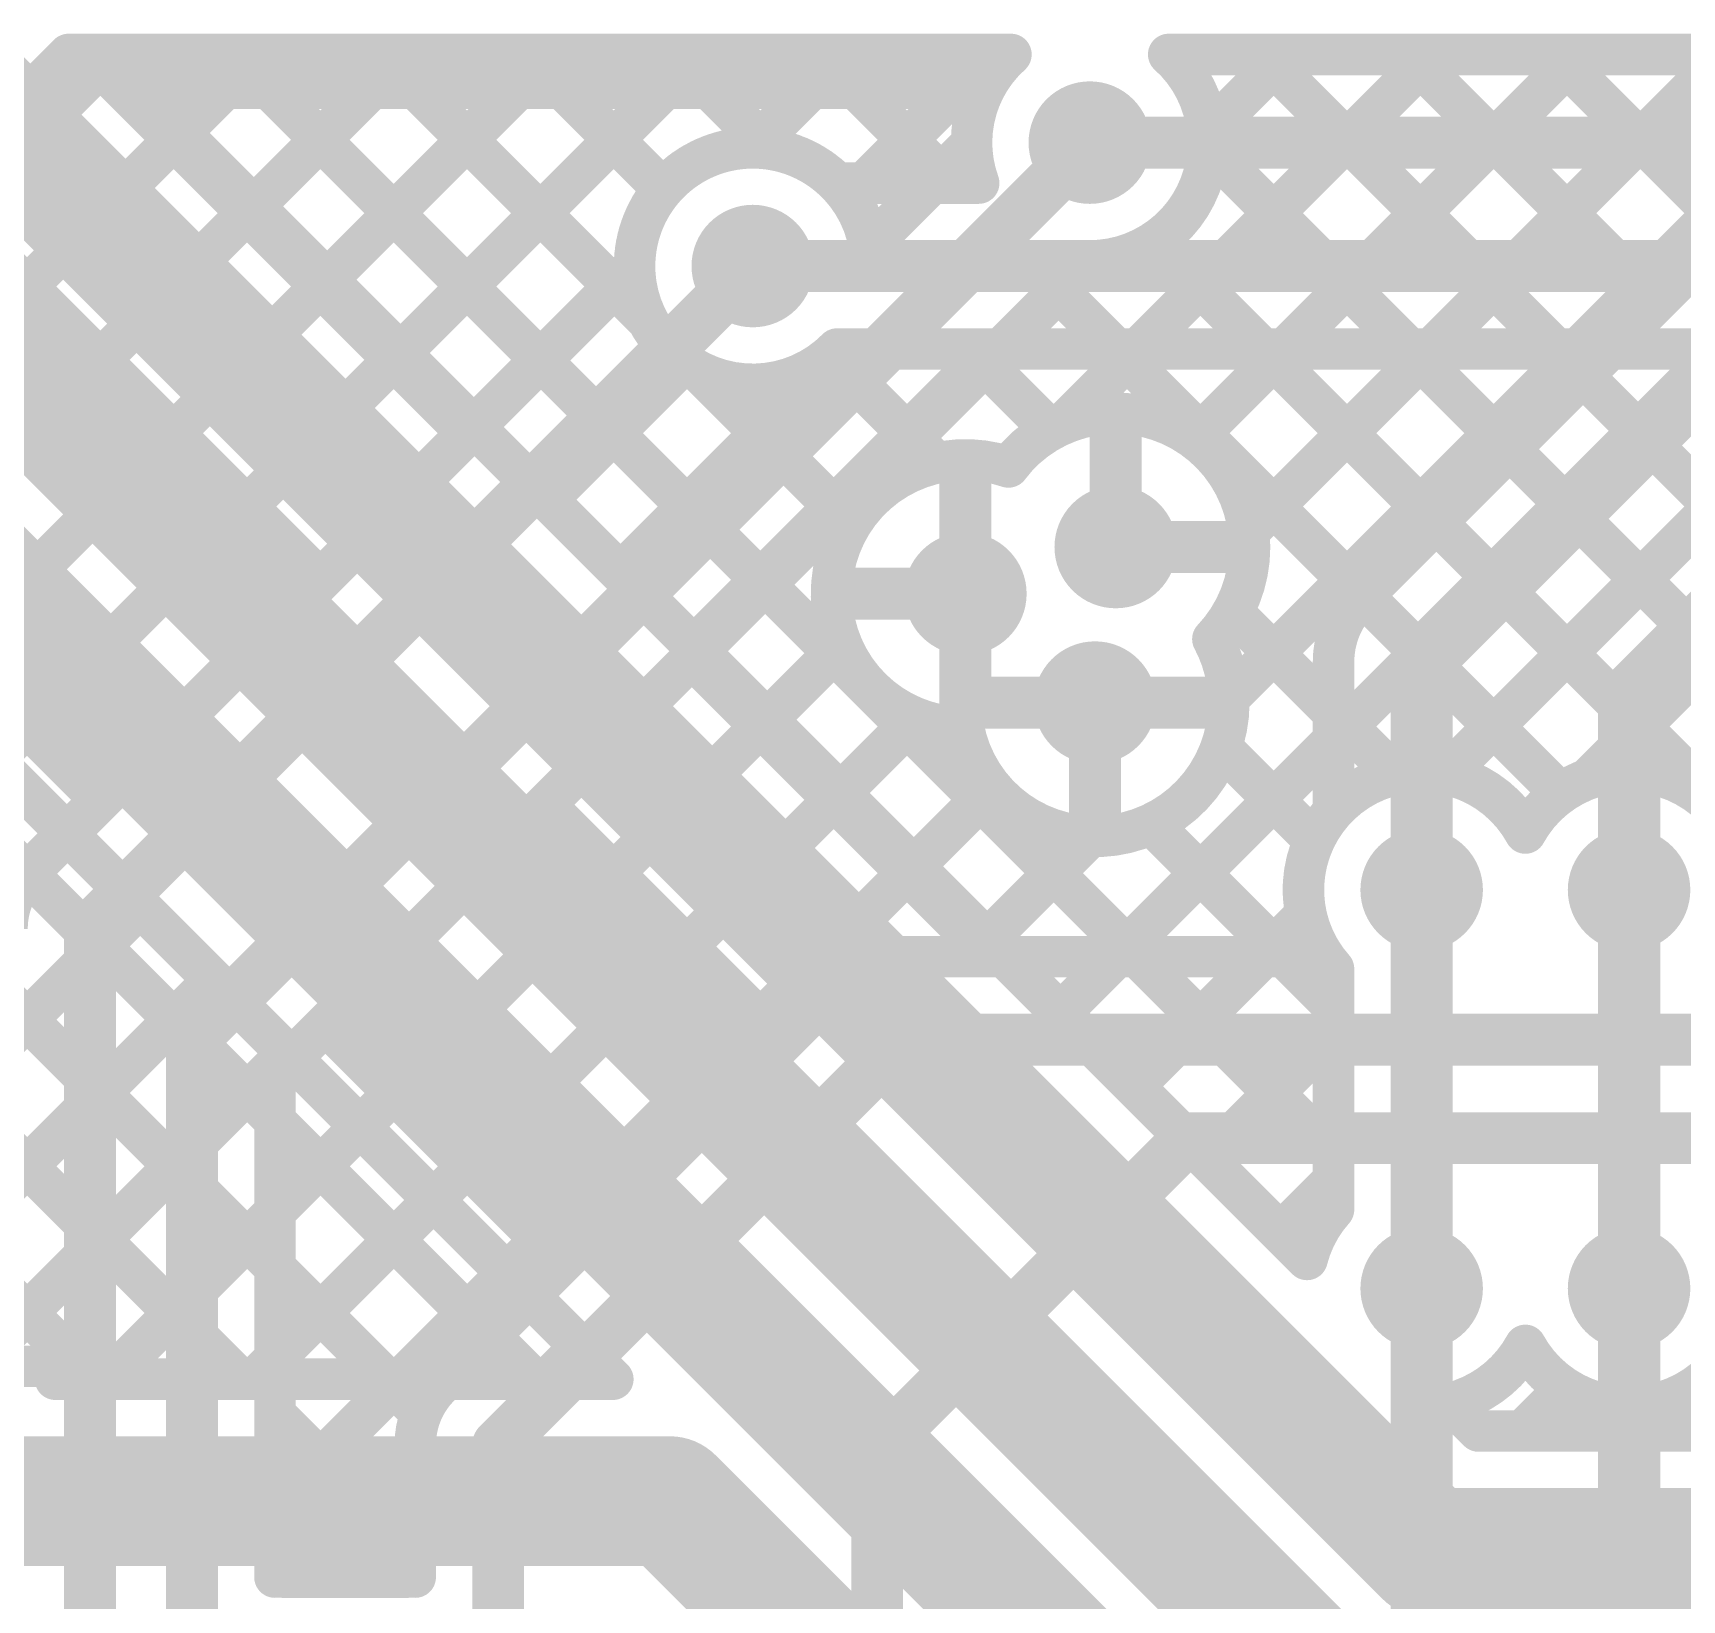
# Model space of a CAD drawing. Header units: millimetres. Extents: x 0.84 to 3.69, y 1.83 to 3.72.
# Drawn here: x 1.9952 to 2.3132, y 3.1549 to 3.4571 of the extents above; entities that cross this region are included whole.
import ezdxf

# ---------------------------------------------------------------- set-up
doc = ezdxf.new("R2010")
doc.units = ezdxf.units.MM
doc.header["$MEASUREMENT"] = 0
for name, color, linetype in [('BottomLayer', 5, 'Continuous'), ('BottomSolder', 6, 'Continuous'), ('MultiLayer', 9, 'Continuous'), ('TopLayer', 1, 'Continuous'), ('TopSolder', 216, 'Continuous'), ('ViaHoleLayer', 16, 'Continuous')]:
    doc.layers.add(name, color=color, linetype=linetype)

msp = doc.modelspace()

# ---------------------------------------------------------------- linework, layer by layer
at = {"layer": 'BottomLayer'}
for points, const_width in [([(1.95825, 3.47), (2.26425, 3.164)], 0.025), ([(1.947, 3.436), (2.439, 2.944)], 0.025), ([(2.01499, 3.4465), (2.17875, 3.4465)], 0.008), ([(2.01499, 3.4465), (2.24089, 3.2206)], 0.008), ([(2.02364, 3.43785), (2.03229, 3.4465)], 0.008), ([(2.03778, 3.42371), (2.06057, 3.4465)], 0.008), ([(2.04065, 3.4465), (2.246, 3.24115)], 0.008), ([(2.05192, 3.40957), (2.08885, 3.4465)], 0.008), ([(2.06606, 3.39542), (2.11714, 3.4465)], 0.008), ([(2.06893, 3.4465), (2.11375, 3.40168)], 0.008), ([(2.09722, 3.4465), (2.11668, 3.42704)], 0.008), ([(2.1255, 3.4465), (2.13723, 3.43477)], 0.008), ([(2.13392, 3.435), (2.14542, 3.4465)], 0.008), ([(2.15379, 3.4465), (2.1721, 3.42819)], 0.008), ([(2.1554, 3.42819), (2.17371, 3.4465)], 0.008), ([(2.199, 3.436), (2.56535, 3.436)], 0.01), ([(2.15026, 3.42819), (2.17757, 3.42819)], 0.008), ([(2.08021, 3.38128), (2.11119, 3.41227)], 0.008), ([(2.134, 3.41219), (2.56481, 3.41219)], 0.01), ([(1.93575, 3.402), (2.439, 2.89875)], 0.025), ([(2.10849, 3.353), (2.15168, 3.39619)], 0.008), ([(2.12263, 3.33886), (2.17997, 3.39619)], 0.008), ([(2.15026, 3.39619), (2.4605, 3.39619)], 0.008), ([(2.17581, 3.39619), (2.19145, 3.38055)], 0.008), ([(2.19334, 3.26815), (2.32139, 3.39619)], 0.008), ([(2.19375, 3.38169), (2.20825, 3.39619)], 0.008), ([(2.2041, 3.39619), (2.28981, 3.31048)], 0.008), ([(2.2192, 3.37886), (2.23653, 3.39619)], 0.008), ([(2.2258, 3.32888), (2.2931, 3.39619)], 0.008), ([(2.22964, 3.36101), (2.26482, 3.39619)], 0.008), ([(2.23238, 3.39619), (2.44117, 3.1874)], 0.008), ([(2.26067, 3.39619), (2.70772, 2.94914)], 0.008), ([(2.26768, 3.3142), (2.34967, 3.39619)], 0.008), ([(2.28895, 3.39619), (2.3745, 3.31064)], 0.008), ([(2.295, 3.31323), (2.37796, 3.39619)], 0.008), ([(2.295, 3.31323), (2.37796, 3.39619)], 0.008), ([(2.09435, 3.36714), (2.1208, 3.39359)], 0.008), ([(2.14885, 3.39487), (2.1695, 3.37422)], 0.008), ([(2.12349, 3.39194), (2.15298, 3.36246)], 0.008), ([(2.204, 3.358), (2.204, 3.37981)], 0.01), ([(1.91066, 3.3785), (2.09166, 3.1975)], 0.008), ([(1.92601, 3.3785), (2.10701, 3.1975)], 0.008), ([(2.175, 3.349), (2.175, 3.37081)], 0.01), ([(2.204, 3.358), (2.22581, 3.358)], 0.01), ([(2.15319, 3.349), (2.175, 3.349)], 0.01), ([(2.175, 3.32719), (2.175, 3.349)], 0.01), ([(2.22655, 3.34545), (2.2579, 3.3141)], 0.008), ([(2.13677, 3.32471), (2.15116, 3.3391)], 0.008), ([(2.17819, 3.328), (2.2, 3.328)], 0.01), ([(2.2, 3.328), (2.22181, 3.328)], 0.01), ([(2.2, 3.30619), (2.2, 3.328)], 0.01), ([(2.15092, 3.31057), (2.16539, 3.32504)], 0.008), ([(2.22433, 3.31939), (2.24229, 3.30143)], 0.008), ([(2.16506, 3.29643), (2.18014, 3.31151)], 0.008), ([(1.9522, 3.30868), (2.06338, 3.1975)], 0.008), ([(2.21085, 3.30458), (2.246, 3.26943)], 0.008), ([(1.92994, 3.23102), (2.00172, 3.30279)], 0.008), ([(2.1792, 3.28229), (2.19912, 3.3022)], 0.008), ([(2.263, 3.215), (2.263, 3.29187)], 0.012), ([(2.303, 3.215), (2.303, 3.29187)], 0.012), ([(1.94278, 3.21557), (2.01586, 3.28865)], 0.008), ([(2.20749, 3.254), (2.24067, 3.28719)], 0.008), ([(2.31069, 3.1875), (2.41069, 3.2875)], 0.008), ([(1.94979, 3.2828), (2.03509, 3.1975)], 0.008), ([(2.246, 3.23021), (2.246, 3.27666)], 0.008), ([(1.95549, 3.2), (2.03, 3.27451)], 0.008), ([(1.9371, 3.2672), (2.00681, 3.1975)], 0.008), ([(2.22163, 3.23986), (2.246, 3.26423)], 0.008), ([(2.22163, 3.23986), (2.246, 3.26423)], 0.008), ([(1.98378, 3.2), (2.04414, 3.26037)], 0.008), ([(2.00956, 3.1975), (2.05829, 3.24623)], 0.008), ([(2.23577, 3.22572), (2.246, 3.23595)], 0.008), ([(2.03784, 3.1975), (2.07243, 3.23208)], 0.008), ([(2.06613, 3.1975), (2.08657, 3.21794)], 0.008), ([(2.09441, 3.1975), (2.10071, 3.2038)], 0.008), ([(1.9495, 3.2), (1.9995, 3.2)], 0.008), ([(1.9995, 3.1975), (2.10701, 3.1975)], 0.008), ([(2.2824, 3.1875), (2.2907, 3.19579)], 0.008), ([(2.2686, 3.19289), (2.27399, 3.1875)], 0.008), ([(2.29229, 3.19486), (2.29965, 3.1875)], 0.008), ([(2.27399, 3.1875), (2.439, 3.1875)], 0.008), ([(1.971, 3.174), (2.118, 3.174)], 0.025), ([(2.118, 3.174), (2.191, 3.101)], 0.025), ([(2.26425, 3.164), (2.439, 3.164)], 0.025)]:
    msp.add_lwpolyline(points, dxfattribs=dict(at, const_width=const_width))
for points, const_width in [([(2.01299, 3.4465, 1), (2.01699, 3.4465, 1)], 0.004), ([(2.01299, 3.4465, 1), (2.01699, 3.4465, 1)], 0.004), ([(2.03029, 3.4465, 1), (2.03429, 3.4465, 1)], 0.004), ([(2.03865, 3.4465, 1), (2.04265, 3.4465, 1)], 0.004), ([(2.05857, 3.4465, 1), (2.06257, 3.4465, 1)], 0.004), ([(2.06693, 3.4465, 1), (2.07093, 3.4465, 1)], 0.004), ([(2.08685, 3.4465, 1), (2.09085, 3.4465, 1)], 0.004), ([(2.09522, 3.4465, 1), (2.09922, 3.4465, 1)], 0.004), ([(2.11514, 3.4465, 1), (2.11914, 3.4465, 1)], 0.004), ([(2.1235, 3.4465, 1), (2.1275, 3.4465, 1)], 0.004), ([(2.14342, 3.4465, 1), (2.14742, 3.4465, 1)], 0.004), ([(2.15179, 3.4465, 1), (2.15579, 3.4465, 1)], 0.004), ([(2.17171, 3.4465, 1), (2.17571, 3.4465, 1)], 0.004), ([(2.17675, 3.4465, 1), (2.18075, 3.4465, 1)], 0.004), ([(2.17675, 3.4465, 1), (2.18075, 3.4465, 1)], 0.004), ([(2.19309, 3.436, 1), (2.20491, 3.436, 1)], 0.01181), ([(2.02164, 3.43785, 1), (2.02564, 3.43785, 1)], 0.004), ([(2.13192, 3.435, 1), (2.13592, 3.435, 1)], 0.004), ([(2.13523, 3.43477, 1), (2.13923, 3.43477, 1)], 0.004), ([(2.1965, 3.436, 1), (2.2015, 3.436, 1)], 0.005), ([(2.14826, 3.42819, 1), (2.15226, 3.42819, 1)], 0.004), ([(2.14826, 3.42819, 1), (2.15226, 3.42819, 1)], 0.004), ([(2.1534, 3.42819, 1), (2.1574, 3.42819, 1)], 0.004), ([(2.1701, 3.42819, 1), (2.1741, 3.42819, 1)], 0.004), ([(2.17557, 3.42819, 1), (2.17957, 3.42819, 1)], 0.004), ([(2.17557, 3.42819, 1), (2.17957, 3.42819, 1)], 0.004), ([(2.11468, 3.42704, 1), (2.11868, 3.42704, 1)], 0.004), ([(2.03578, 3.42371, 1), (2.03978, 3.42371, 1)], 0.004), ([(2.12809, 3.41219, 1), (2.13991, 3.41219, 1)], 0.01181), ([(2.10919, 3.41227, 1), (2.11319, 3.41227, 1)], 0.004), ([(2.1315, 3.41219, 1), (2.1365, 3.41219, 1)], 0.005), ([(2.04992, 3.40957, 1), (2.05392, 3.40957, 1)], 0.004), ([(2.11176, 3.40168, 1), (2.11576, 3.40168, 1)], 0.004), ([(2.14826, 3.39619, 1), (2.15226, 3.39619, 1)], 0.004), ([(2.14826, 3.39619, 1), (2.15226, 3.39619, 1)], 0.004), ([(2.14968, 3.39619, 1), (2.15368, 3.39619, 1)], 0.004), ([(2.17381, 3.39619, 1), (2.17781, 3.39619, 1)], 0.004), ([(2.17797, 3.39619, 1), (2.18197, 3.39619, 1)], 0.004), ([(2.2021, 3.39619, 1), (2.2061, 3.39619, 1)], 0.004), ([(2.20625, 3.39619, 1), (2.21025, 3.39619, 1)], 0.004), ([(2.23038, 3.39619, 1), (2.23438, 3.39619, 1)], 0.004), ([(2.23453, 3.39619, 1), (2.23853, 3.39619, 1)], 0.004), ([(2.25867, 3.39619, 1), (2.26267, 3.39619, 1)], 0.004), ([(2.26282, 3.39619, 1), (2.26682, 3.39619, 1)], 0.004), ([(2.28695, 3.39619, 1), (2.29095, 3.39619, 1)], 0.004), ([(2.2911, 3.39619, 1), (2.2951, 3.39619, 1)], 0.004), ([(2.06406, 3.39542, 1), (2.06806, 3.39542, 1)], 0.004), ([(2.1188, 3.39359, 1), (2.1228, 3.39359, 1)], 0.004), ([(2.14685, 3.39487, 1), (2.15085, 3.39487, 1)], 0.004), ([(2.12149, 3.39194, 1), (2.12549, 3.39194, 1)], 0.004), ([(2.07821, 3.38128, 1), (2.08221, 3.38128, 1)], 0.004), ([(2.18945, 3.38055, 1), (2.19345, 3.38055, 1)], 0.004), ([(2.19175, 3.38169, 1), (2.19575, 3.38169, 1)], 0.004), ([(2.2015, 3.37981, 1), (2.2065, 3.37981, 1)], 0.005), ([(2.2172, 3.37886, 1), (2.2212, 3.37886, 1)], 0.004), ([(2.1675, 3.37422, 1), (2.1715, 3.37422, 1)], 0.004), ([(2.1725, 3.37081, 1), (2.1775, 3.37081, 1)], 0.005), ([(2.18131, 3.37344, 1), (2.18531, 3.37344, 1)], 0.004), ([(2.18131, 3.37344, 1), (2.18531, 3.37344, 1)], 0.004), ([(2.09235, 3.36714, 1), (2.09635, 3.36714, 1)], 0.004), ([(2.19809, 3.358, 1), (2.20991, 3.358, 1)], 0.01181), ([(2.15098, 3.36246, 1), (2.15498, 3.36246, 1)], 0.004), ([(2.22764, 3.36101, 1), (2.23164, 3.36101, 1)], 0.004), ([(2.2015, 3.358, 1), (2.2065, 3.358, 1)], 0.005), ([(2.2015, 3.358, 1), (2.2065, 3.358, 1)], 0.005), ([(2.22331, 3.358, 1), (2.22831, 3.358, 1)], 0.005), ([(2.22781, 3.358, 1), (2.23181, 3.358, 1)], 0.004), ([(2.22781, 3.358, 1), (2.23181, 3.358, 1)], 0.004), ([(2.16909, 3.349, 1), (2.18091, 3.349, 1)], 0.01181), ([(2.10649, 3.353, 1), (2.11049, 3.353, 1)], 0.004), ([(2.15069, 3.349, 1), (2.15569, 3.349, 1)], 0.005), ([(2.1725, 3.349, 1), (2.1775, 3.349, 1)], 0.005), ([(2.1725, 3.349, 1), (2.1775, 3.349, 1)], 0.005), ([(2.1725, 3.349, 1), (2.1775, 3.349, 1)], 0.005), ([(2.22455, 3.34545, 1), (2.22855, 3.34545, 1)], 0.004), ([(2.12063, 3.33886, 1), (2.12463, 3.33886, 1)], 0.004), ([(2.14916, 3.3391, 1), (2.15316, 3.3391, 1)], 0.004), ([(2.22073, 3.34024, 1), (2.22473, 3.34024, 1)], 0.004), ([(2.22073, 3.34024, 1), (2.22473, 3.34024, 1)], 0.004), ([(2.19409, 3.328, 1), (2.20591, 3.328, 1)], 0.01181), ([(2.1725, 3.32719, 1), (2.1775, 3.32719, 1)], 0.005), ([(2.17569, 3.328, 1), (2.18069, 3.328, 1)], 0.005), ([(2.1975, 3.328, 1), (2.2025, 3.328, 1)], 0.005), ([(2.1975, 3.328, 1), (2.2025, 3.328, 1)], 0.005), ([(2.1975, 3.328, 1), (2.2025, 3.328, 1)], 0.005), ([(2.21931, 3.328, 1), (2.22431, 3.328, 1)], 0.005), ([(2.2238, 3.32888, 1), (2.2278, 3.32888, 1)], 0.004), ([(2.22381, 3.328, 1), (2.22781, 3.328, 1)], 0.004), ([(2.22381, 3.328, 1), (2.22781, 3.328, 1)], 0.004), ([(2.13477, 3.32471, 1), (2.13877, 3.32471, 1)], 0.004), ([(2.16339, 3.32504, 1), (2.16739, 3.32504, 1)], 0.004), ([(2.17264, 3.32319, 1), (2.17664, 3.32319, 1)], 0.004), ([(2.17264, 3.32319, 1), (2.17664, 3.32319, 1)], 0.004), ([(2.22233, 3.31939, 1), (2.22633, 3.31939, 1)], 0.004), ([(2.2559, 3.3141, 1), (2.2599, 3.3141, 1)], 0.004), ([(2.26568, 3.3142, 1), (2.26968, 3.3142, 1)], 0.004), ([(2.293, 3.31323, 1), (2.297, 3.31323, 1)], 0.004), ([(2.293, 3.31323, 1), (2.297, 3.31323, 1)], 0.004), ([(2.14892, 3.31057, 1), (2.15292, 3.31057, 1)], 0.004), ([(2.17814, 3.31151, 1), (2.18214, 3.31151, 1)], 0.004), ([(2.28781, 3.31048, 1), (2.29181, 3.31048, 1)], 0.004), ([(2.1975, 3.30619, 1), (2.2025, 3.30619, 1)], 0.005), ([(2.20885, 3.30458, 1), (2.21285, 3.30458, 1)], 0.004), ([(1.99972, 3.30279, 1), (2.00372, 3.30279, 1)], 0.004), ([(2.19712, 3.3022, 1), (2.20112, 3.3022, 1)], 0.004), ([(2.24029, 3.30143, 1), (2.24429, 3.30143, 1)], 0.004), ([(2.281, 3.30284, 1), (2.285, 3.30284, 1)], 0.004), ([(2.281, 3.30284, 1), (2.285, 3.30284, 1)], 0.004), ([(2.25709, 3.29187, 1), (2.26891, 3.29187, 1)], 0.01181), ([(2.29709, 3.29187, 1), (2.30891, 3.29187, 1)], 0.01181), ([(2.16306, 3.29643, 1), (2.16706, 3.29643, 1)], 0.004), ([(2.26, 3.29187, 1), (2.266, 3.29187, 1)], 0.006), ([(2.3, 3.29187, 1), (2.306, 3.29187, 1)], 0.006), ([(2.01386, 3.28865, 1), (2.01786, 3.28865, 1)], 0.004), ([(2.23867, 3.28719, 1), (2.24267, 3.28719, 1)], 0.004), ([(2.1772, 3.28229, 1), (2.1812, 3.28229, 1)], 0.004), ([(2.244, 3.27666, 1), (2.248, 3.27666, 1)], 0.004), ([(2.244, 3.27666, 1), (2.248, 3.27666, 1)], 0.004), ([(2.028, 3.27451, 1), (2.032, 3.27451, 1)], 0.004), ([(2.244, 3.26943, 1), (2.248, 3.26943, 1)], 0.004), ([(2.19134, 3.26815, 1), (2.19534, 3.26815, 1)], 0.004), ([(2.244, 3.26423, 1), (2.248, 3.26423, 1)], 0.004), ([(2.244, 3.26423, 1), (2.248, 3.26423, 1)], 0.004), ([(2.04214, 3.26037, 1), (2.04614, 3.26037, 1)], 0.004), ([(2.20549, 3.254, 1), (2.20949, 3.254, 1)], 0.004), ([(2.05629, 3.24623, 1), (2.06029, 3.24623, 1)], 0.004), ([(2.244, 3.24115, 1), (2.248, 3.24115, 1)], 0.004), ([(2.21963, 3.23986, 1), (2.22363, 3.23986, 1)], 0.004), ([(2.21963, 3.23986, 1), (2.22363, 3.23986, 1)], 0.004), ([(2.244, 3.23595, 1), (2.248, 3.23595, 1)], 0.004), ([(2.07043, 3.23208, 1), (2.07443, 3.23208, 1)], 0.004), ([(2.244, 3.23021, 1), (2.248, 3.23021, 1)], 0.004), ([(2.244, 3.23021, 1), (2.248, 3.23021, 1)], 0.004), ([(2.23377, 3.22572, 1), (2.23777, 3.22572, 1)], 0.004), ([(2.25709, 3.215, 1), (2.26891, 3.215, 1)], 0.01181), ([(2.29709, 3.215, 1), (2.30891, 3.215, 1)], 0.01181), ([(2.08457, 3.21794, 1), (2.08857, 3.21794, 1)], 0.004), ([(2.23889, 3.2206, 1), (2.24289, 3.2206, 1)], 0.004), ([(2.23889, 3.2206, 1), (2.24289, 3.2206, 1)], 0.004), ([(2.26, 3.215, 1), (2.266, 3.215, 1)], 0.006), ([(2.3, 3.215, 1), (2.306, 3.215, 1)], 0.006), ([(2.09871, 3.2038, 1), (2.10271, 3.2038, 1)], 0.004), ([(2.281, 3.20403, 1), (2.285, 3.20403, 1)], 0.004), ([(2.281, 3.20403, 1), (2.285, 3.20403, 1)], 0.004), ([(1.9975, 3.2, 1), (2.0015, 3.2, 1)], 0.004), ([(1.9975, 3.1975, 1), (2.0015, 3.1975, 1)], 0.004), ([(2.00481, 3.1975, 1), (2.00881, 3.1975, 1)], 0.004), ([(2.00756, 3.1975, 1), (2.01156, 3.1975, 1)], 0.004), ([(2.03309, 3.1975, 1), (2.03709, 3.1975, 1)], 0.004), ([(2.03584, 3.1975, 1), (2.03984, 3.1975, 1)], 0.004), ([(2.06138, 3.1975, 1), (2.06538, 3.1975, 1)], 0.004), ([(2.06413, 3.1975, 1), (2.06813, 3.1975, 1)], 0.004), ([(2.08966, 3.1975, 1), (2.09366, 3.1975, 1)], 0.004), ([(2.09241, 3.1975, 1), (2.09641, 3.1975, 1)], 0.004), ([(2.10501, 3.1975, 1), (2.10901, 3.1975, 1)], 0.004), ([(2.10501, 3.1975, 1), (2.10901, 3.1975, 1)], 0.004), ([(2.2887, 3.19579, 1), (2.2927, 3.19579, 1)], 0.004), ([(2.2666, 3.19289, 1), (2.2706, 3.19289, 1)], 0.004), ([(2.2666, 3.19289, 1), (2.2706, 3.19289, 1)], 0.004), ([(2.29029, 3.19486, 1), (2.29429, 3.19486, 1)], 0.004), ([(2.27199, 3.1875, 1), (2.27599, 3.1875, 1)], 0.004), ([(2.27199, 3.1875, 1), (2.27599, 3.1875, 1)], 0.004), ([(2.2804, 3.1875, 1), (2.2844, 3.1875, 1)], 0.004), ([(2.29765, 3.1875, 1), (2.30165, 3.1875, 1)], 0.004), ([(2.30869, 3.1875, 1), (2.31269, 3.1875, 1)], 0.004), ([(2.11175, 3.174, 1), (2.12425, 3.174, 1)], 0.0125), ([(2.11175, 3.174, 1), (2.12425, 3.174, 1)], 0.0125), ([(2.258, 3.164, 1), (2.2705, 3.164, 1)], 0.0125), ([(2.258, 3.164, 1), (2.2705, 3.164, 1)], 0.0125)]:
    msp.add_lwpolyline(points, format="xyb", close=True, dxfattribs=dict(at, const_width=const_width))
at = {"layer": 'BottomLayer', "const_width": 0.008}
for points in [[(2.17757, 3.42819, -0.209964), (2.17875, 3.4465)], [(2.15026, 3.39619, -2.441849), (2.15026, 3.42819)], [(2.18331, 3.37344, -0.721696), (2.22981, 3.358)], [(2.17464, 3.32319, -1.170757), (2.18331, 3.37344)], [(2.22981, 3.358, -0.192066), (2.22273, 3.34024)], [(2.22273, 3.34024, -0.124111), (2.22581, 3.328)], [(2.22581, 3.328, -0.910434), (2.17464, 3.32319)], [(2.246, 3.27666, -1.121136), (2.283, 3.30284)], [(2.283, 3.30284, -0.776065), (2.32581, 3.29187)], [(2.24089, 3.2206, -0.121032), (2.246, 3.23021)], [(2.32581, 3.215, -0.776065), (2.283, 3.20403)], [(2.283, 3.20403, -0.208184), (2.2686, 3.19289)]]:
    msp.add_lwpolyline(points, format="xyb", dxfattribs=at)
at = {"layer": 'BottomSolder', "const_width": 0.00991}
for points in [[(2.19405, 3.436, 1), (2.20395, 3.436, 1)], [(2.12905, 3.41219, 1), (2.13895, 3.41219, 1)], [(2.19905, 3.358, 1), (2.20895, 3.358, 1)], [(2.17005, 3.349, 1), (2.17995, 3.349, 1)], [(2.19505, 3.328, 1), (2.20495, 3.328, 1)], [(2.25805, 3.29187, 1), (2.26795, 3.29187, 1)], [(2.29805, 3.29187, 1), (2.30795, 3.29187, 1)], [(2.25805, 3.215, 1), (2.26795, 3.215, 1)], [(2.29805, 3.215, 1), (2.30795, 3.215, 1)]]:
    msp.add_lwpolyline(points, format="xyb", close=True, dxfattribs=at)
at = {"layer": 'MultiLayer', "const_width": 0.01181}
for points in [[(2.19309, 3.436, 1), (2.20491, 3.436, 1)], [(2.12809, 3.41219, 1), (2.13991, 3.41219, 1)], [(2.19809, 3.358, 1), (2.20991, 3.358, 1)], [(2.16909, 3.349, 1), (2.18091, 3.349, 1)], [(2.19409, 3.328, 1), (2.20591, 3.328, 1)], [(2.25709, 3.29187, 1), (2.26891, 3.29187, 1)], [(2.29709, 3.29187, 1), (2.30891, 3.29187, 1)], [(2.25709, 3.215, 1), (2.26891, 3.215, 1)], [(2.29709, 3.215, 1), (2.30891, 3.215, 1)]]:
    msp.add_lwpolyline(points, format="xyb", close=True, dxfattribs=at)
at = {"layer": 'TopLayer'}
for points, const_width in [([(1.817, 3.26796), (2.00204, 3.453)], 0.008), ([(1.89347, 3.33597), (2.0105, 3.453)], 0.008), ([(1.93148, 3.34569), (2.03879, 3.453)], 0.008), ([(1.94677, 3.27613), (2.12364, 3.453)], 0.008), ([(1.94961, 3.33554), (2.06707, 3.453)], 0.008), ([(1.95309, 3.31074), (2.09535, 3.453)], 0.008), ([(2.00204, 3.453), (2.18379, 3.453)], 0.008), ([(2.00586, 3.453), (2.07902, 3.37984)], 0.008), ([(2.03415, 3.453), (2.09317, 3.39398)], 0.008), ([(2.06243, 3.453), (2.10731, 3.40812)], 0.008), ([(2.09072, 3.453), (2.11668, 3.42704)], 0.008), ([(2.119, 3.453), (2.13723, 3.43477)], 0.008), ([(2.13392, 3.435), (2.15192, 3.453)], 0.008), ([(2.14729, 3.453), (2.17033, 3.42996)], 0.008), ([(2.1526, 3.42539), (2.18021, 3.453)], 0.008), ([(2.17557, 3.453), (2.17998, 3.44859)], 0.008), ([(2.19375, 3.38169), (2.26506, 3.453)], 0.008), ([(2.21421, 3.453), (2.4687, 3.453)], 0.008), ([(2.2192, 3.37886), (2.29334, 3.453)], 0.008), ([(2.22173, 3.43795), (2.23678, 3.453)], 0.008), ([(2.2258, 3.32888), (2.34991, 3.453)], 0.008), ([(2.22964, 3.36101), (2.32163, 3.453)], 0.008), ([(2.23214, 3.453), (2.29411, 3.39103)], 0.008), ([(2.26042, 3.453), (2.30826, 3.40517)], 0.008), ([(2.28871, 3.453), (2.3224, 3.41931)], 0.008), ([(2.31699, 3.453), (2.33654, 3.43345)], 0.008), ([(1.98981, 3.44077), (2.06488, 3.3657)], 0.008), ([(2.02584, 3.26284), (2.199, 3.436)], 0.01), ([(2.15647, 3.4161), (2.17619, 3.43582)], 0.008), ([(2.22179, 3.43506), (2.27997, 3.37688)], 0.008), ([(2.251, 3.34791), (2.33809, 3.435)], 0.008), ([(1.97567, 3.42663), (2.05074, 3.35156)], 0.008), ([(2.263, 3.33587), (2.35013, 3.423)], 0.012), ([(2.21159, 3.41698), (2.26583, 3.36274)], 0.008), ([(1.92846, 3.22953), (2.11119, 3.41227)], 0.008), ([(1.96153, 3.41249), (2.0366, 3.33741)], 0.008), ([(1.99486, 3.29567), (2.11119, 3.41201)], 0.008), ([(2.00616, 3.28435), (2.134, 3.41219)], 0.01), ([(2.04184, 3.25622), (2.19882, 3.41319)], 0.008), ([(2.19296, 3.40733), (2.25169, 3.3486)], 0.008), ([(2.303, 3.329), (2.378, 3.404)], 0.012), ([(1.94739, 3.39834), (2.02246, 3.32327)], 0.008), ([(2.17881, 3.39319), (2.19145, 3.38055)], 0.008), ([(1.93324, 3.3842), (2.00831, 3.30913)], 0.008), ([(2.204, 3.358), (2.204, 3.37981)], 0.01), ([(2.16467, 3.37905), (2.1695, 3.37422)], 0.008), ([(2.175, 3.349), (2.175, 3.37081)], 0.01), ([(1.9191, 3.37006), (1.99419, 3.29497)], 0.008), ([(2.15053, 3.3649), (2.15298, 3.36246)], 0.008), ([(2.204, 3.358), (2.22581, 3.358)], 0.01), ([(2.13639, 3.35076), (2.20815, 3.279)], 0.008), ([(2.15319, 3.349), (2.175, 3.349)], 0.01), ([(2.175, 3.32719), (2.175, 3.349)], 0.01), ([(2.22655, 3.34545), (2.246, 3.326)], 0.008), ([(2.04184, 3.22978), (2.15116, 3.3391)], 0.008), ([(2.12225, 3.33662), (2.17986, 3.279)], 0.008), ([(2.246, 3.30708), (2.246, 3.33587)], 0.008), ([(2.263, 3.29187), (2.263, 3.33587)], 0.012), ([(2.303, 3.29187), (2.303, 3.329)], 0.012), ([(2.17819, 3.328), (2.2, 3.328)], 0.01), ([(2.2, 3.328), (2.22181, 3.328)], 0.01), ([(2.2, 3.30619), (2.2, 3.328)], 0.01), ([(2.04184, 3.2015), (2.16539, 3.32504)], 0.008), ([(2.1081, 3.32248), (2.15421, 3.27637)], 0.008), ([(2.2042, 3.279), (2.246, 3.3208)], 0.008), ([(2.22433, 3.31939), (2.24229, 3.30143)], 0.008), ([(2.04184, 3.17321), (2.18014, 3.31151)], 0.008), ([(2.09396, 3.30833), (2.13983, 3.26246)], 0.008), ([(2.21085, 3.30458), (2.23643, 3.279)], 0.008), ([(2.17591, 3.279), (2.19912, 3.3022)], 0.008), ([(2.07982, 3.29419), (2.12569, 3.24832)], 0.008), ([(2.00616, 3.12432), (2.00616, 3.28435)], 0.01), ([(2.23248, 3.279), (2.24067, 3.28719)], 0.008), ([(2.06568, 3.28005), (2.11155, 3.23418)], 0.008), ([(2.163, 3.279), (2.24417, 3.279)], 0.008), ([(2.0736, 3.19623), (2.15167, 3.2743)], 0.008), ([(2.05154, 3.26591), (2.09741, 3.22004)], 0.008), ([(2.02584, 3.12432), (2.02584, 3.26284)], 0.01), ([(2.0849, 3.1849), (2.163, 3.263)], 0.01), ([(2.163, 3.263), (2.63, 3.263)], 0.01), ([(2.04184, 3.15934), (2.04184, 3.25622)], 0.008), ([(2.04184, 3.24732), (2.08327, 3.20589)], 0.008), ([(2.158, 3.184), (2.218, 3.244)], 0.01), ([(2.218, 3.244), (2.976, 3.244)], 0.01), ([(2.04184, 3.21903), (2.07004, 3.19084)], 0.008), ([(2.263, 2.998), (2.263, 3.215)], 0.012), ([(2.303, 3.008), (2.303, 3.215)], 0.012), ([(2.04184, 3.19075), (2.0689, 3.1637)], 0.008), ([(2.0849, 3.12432), (2.0849, 3.1849)], 0.01), ([(2.0689, 3.15934), (2.0689, 3.1849)], 0.008), ([(2.158, 3.096), (2.158, 3.184)], 0.01), ([(2.05625, 3.15934), (2.0689, 3.17198)], 0.008), ([(2.04184, 3.16247), (2.04497, 3.15934)], 0.008), ([(2.04314, 3.15934), (2.04791, 3.15934)], 0.008), ([(2.04791, 3.15934), (2.06283, 3.15934)], 0.008), ([(2.04791, 3.15934), (2.06283, 3.15934)], 0.008), ([(2.06283, 3.15934), (2.0676, 3.15934)], 0.008)]:
    msp.add_lwpolyline(points, dxfattribs=dict(at, const_width=const_width))
for points, const_width in [([(2.00004, 3.453, 1), (2.00404, 3.453, 1)], 0.004), ([(2.00004, 3.453, 1), (2.00404, 3.453, 1)], 0.004), ([(2.00386, 3.453, 1), (2.00786, 3.453, 1)], 0.004), ([(2.0085, 3.453, 1), (2.0125, 3.453, 1)], 0.004), ([(2.03215, 3.453, 1), (2.03615, 3.453, 1)], 0.004), ([(2.03679, 3.453, 1), (2.04079, 3.453, 1)], 0.004), ([(2.06043, 3.453, 1), (2.06443, 3.453, 1)], 0.004), ([(2.06507, 3.453, 1), (2.06907, 3.453, 1)], 0.004), ([(2.08872, 3.453, 1), (2.09272, 3.453, 1)], 0.004), ([(2.09335, 3.453, 1), (2.09735, 3.453, 1)], 0.004), ([(2.117, 3.453, 1), (2.121, 3.453, 1)], 0.004), ([(2.12164, 3.453, 1), (2.12564, 3.453, 1)], 0.004), ([(2.14529, 3.453, 1), (2.14929, 3.453, 1)], 0.004), ([(2.14992, 3.453, 1), (2.15392, 3.453, 1)], 0.004), ([(2.17357, 3.453, 1), (2.17757, 3.453, 1)], 0.004), ([(2.17821, 3.453, 1), (2.18221, 3.453, 1)], 0.004), ([(2.18179, 3.453, 1), (2.18579, 3.453, 1)], 0.004), ([(2.18179, 3.453, 1), (2.18579, 3.453, 1)], 0.004), ([(2.21221, 3.453, 1), (2.21621, 3.453, 1)], 0.004), ([(2.21221, 3.453, 1), (2.21621, 3.453, 1)], 0.004), ([(2.23014, 3.453, 1), (2.23414, 3.453, 1)], 0.004), ([(2.23478, 3.453, 1), (2.23878, 3.453, 1)], 0.004), ([(2.25842, 3.453, 1), (2.26242, 3.453, 1)], 0.004), ([(2.26306, 3.453, 1), (2.26706, 3.453, 1)], 0.004), ([(2.28671, 3.453, 1), (2.29071, 3.453, 1)], 0.004), ([(2.29134, 3.453, 1), (2.29534, 3.453, 1)], 0.004), ([(2.31499, 3.453, 1), (2.31899, 3.453, 1)], 0.004), ([(2.17798, 3.44859, 1), (2.18198, 3.44859, 1)], 0.004), ([(2.19309, 3.436, 1), (2.20491, 3.436, 1)], 0.01181), ([(2.21973, 3.43795, 1), (2.22373, 3.43795, 1)], 0.004), ([(2.13192, 3.435, 1), (2.13592, 3.435, 1)], 0.004), ([(2.13523, 3.43477, 1), (2.13923, 3.43477, 1)], 0.004), ([(2.17419, 3.43582, 1), (2.17819, 3.43582, 1)], 0.004), ([(2.17419, 3.43582, 1), (2.17819, 3.43582, 1)], 0.004), ([(2.1965, 3.436, 1), (2.2015, 3.436, 1)], 0.005), ([(2.21979, 3.43506, 1), (2.22379, 3.43506, 1)], 0.004), ([(2.21981, 3.436, 1), (2.22381, 3.436, 1)], 0.004), ([(2.21981, 3.436, 1), (2.22381, 3.436, 1)], 0.004), ([(2.16833, 3.42996, 1), (2.17233, 3.42996, 1)], 0.004), ([(2.11468, 3.42704, 1), (2.11868, 3.42704, 1)], 0.004), ([(2.1506, 3.42539, 1), (2.1546, 3.42539, 1)], 0.004), ([(2.12809, 3.41219, 1), (2.13991, 3.41219, 1)], 0.01181), ([(2.15447, 3.4161, 1), (2.15847, 3.4161, 1)], 0.004), ([(2.15447, 3.4161, 1), (2.15847, 3.4161, 1)], 0.004), ([(2.20959, 3.41698, 1), (2.21359, 3.41698, 1)], 0.004), ([(2.10919, 3.41227, 1), (2.11319, 3.41227, 1)], 0.004), ([(2.10919, 3.41201, 1), (2.11319, 3.41201, 1)], 0.004), ([(2.10919, 3.41201, 1), (2.11319, 3.41201, 1)], 0.004), ([(2.1315, 3.41219, 1), (2.1365, 3.41219, 1)], 0.005), ([(2.19682, 3.41319, 1), (2.20082, 3.41319, 1)], 0.004), ([(2.19682, 3.41319, 1), (2.20082, 3.41319, 1)], 0.004), ([(2.10531, 3.40812, 1), (2.10931, 3.40812, 1)], 0.004), ([(2.19096, 3.40733, 1), (2.19496, 3.40733, 1)], 0.004), ([(2.30626, 3.40517, 1), (2.31026, 3.40517, 1)], 0.004), ([(2.09117, 3.39398, 1), (2.09517, 3.39398, 1)], 0.004), ([(2.17681, 3.39319, 1), (2.18081, 3.39319, 1)], 0.004), ([(2.29211, 3.39103, 1), (2.29611, 3.39103, 1)], 0.004), ([(2.18945, 3.38055, 1), (2.19345, 3.38055, 1)], 0.004), ([(2.19175, 3.38169, 1), (2.19575, 3.38169, 1)], 0.004), ([(2.2015, 3.37981, 1), (2.2065, 3.37981, 1)], 0.005), ([(2.07702, 3.37984, 1), (2.08102, 3.37984, 1)], 0.004), ([(2.16267, 3.37905, 1), (2.16667, 3.37905, 1)], 0.004), ([(2.2172, 3.37886, 1), (2.2212, 3.37886, 1)], 0.004), ([(2.27797, 3.37688, 1), (2.28197, 3.37688, 1)], 0.004), ([(2.1675, 3.37422, 1), (2.1715, 3.37422, 1)], 0.004), ([(2.1725, 3.37081, 1), (2.1775, 3.37081, 1)], 0.005), ([(2.18131, 3.37344, 1), (2.18531, 3.37344, 1)], 0.004), ([(2.18131, 3.37344, 1), (2.18531, 3.37344, 1)], 0.004), ([(2.06288, 3.3657, 1), (2.06688, 3.3657, 1)], 0.004), ([(2.14853, 3.3649, 1), (2.15253, 3.3649, 1)], 0.004), ([(2.19809, 3.358, 1), (2.20991, 3.358, 1)], 0.01181), ([(2.15098, 3.36246, 1), (2.15498, 3.36246, 1)], 0.004), ([(2.22764, 3.36101, 1), (2.23164, 3.36101, 1)], 0.004), ([(2.26383, 3.36274, 1), (2.26783, 3.36274, 1)], 0.004), ([(2.2015, 3.358, 1), (2.2065, 3.358, 1)], 0.005), ([(2.2015, 3.358, 1), (2.2065, 3.358, 1)], 0.005), ([(2.22331, 3.358, 1), (2.22831, 3.358, 1)], 0.005), ([(2.22781, 3.358, 1), (2.23181, 3.358, 1)], 0.004), ([(2.22781, 3.358, 1), (2.23181, 3.358, 1)], 0.004), ([(2.16909, 3.349, 1), (2.18091, 3.349, 1)], 0.01181), ([(2.04874, 3.35156, 1), (2.05274, 3.35156, 1)], 0.004), ([(2.13439, 3.35076, 1), (2.13839, 3.35076, 1)], 0.004), ([(2.15069, 3.349, 1), (2.15569, 3.349, 1)], 0.005), ([(2.1725, 3.349, 1), (2.1775, 3.349, 1)], 0.005), ([(2.1725, 3.349, 1), (2.1775, 3.349, 1)], 0.005), ([(2.1725, 3.349, 1), (2.1775, 3.349, 1)], 0.005), ([(2.24969, 3.3486, 1), (2.25369, 3.3486, 1)], 0.004), ([(2.22455, 3.34545, 1), (2.22855, 3.34545, 1)], 0.004), ([(2.24898, 3.34789, 1), (2.25298, 3.34789, 1)], 0.004), ([(2.249, 3.34791, 1), (2.253, 3.34791, 1)], 0.004), ([(2.249, 3.34791, 1), (2.253, 3.34791, 1)], 0.004), ([(2.14916, 3.3391, 1), (2.15316, 3.3391, 1)], 0.004), ([(2.22073, 3.34024, 1), (2.22473, 3.34024, 1)], 0.004), ([(2.22073, 3.34024, 1), (2.22473, 3.34024, 1)], 0.004), ([(2.0346, 3.33741, 1), (2.0386, 3.33741, 1)], 0.004), ([(2.12025, 3.33662, 1), (2.12425, 3.33662, 1)], 0.004), ([(2.19409, 3.328, 1), (2.20591, 3.328, 1)], 0.01181), ([(2.244, 3.33587, 1), (2.248, 3.33587, 1)], 0.004), ([(2.244, 3.33587, 1), (2.248, 3.33587, 1)], 0.004), ([(2.244, 3.33587, 1), (2.248, 3.33587, 1)], 0.004), ([(2.26, 3.33587, 1), (2.266, 3.33587, 1)], 0.006), ([(2.26, 3.33587, 1), (2.266, 3.33587, 1)], 0.006), ([(2.3, 3.329, 1), (2.306, 3.329, 1)], 0.006), ([(2.3, 3.329, 1), (2.306, 3.329, 1)], 0.006), ([(2.1725, 3.32719, 1), (2.1775, 3.32719, 1)], 0.005), ([(2.17569, 3.328, 1), (2.18069, 3.328, 1)], 0.005), ([(2.1975, 3.328, 1), (2.2025, 3.328, 1)], 0.005), ([(2.1975, 3.328, 1), (2.2025, 3.328, 1)], 0.005), ([(2.1975, 3.328, 1), (2.2025, 3.328, 1)], 0.005), ([(2.21931, 3.328, 1), (2.22431, 3.328, 1)], 0.005), ([(2.2238, 3.32888, 1), (2.2278, 3.32888, 1)], 0.004), ([(2.22381, 3.328, 1), (2.22781, 3.328, 1)], 0.004), ([(2.22381, 3.328, 1), (2.22781, 3.328, 1)], 0.004), ([(2.244, 3.326, 1), (2.248, 3.326, 1)], 0.004), ([(2.02046, 3.32327, 1), (2.02446, 3.32327, 1)], 0.004), ([(2.16339, 3.32504, 1), (2.16739, 3.32504, 1)], 0.004), ([(2.17264, 3.32319, 1), (2.17664, 3.32319, 1)], 0.004), ([(2.17264, 3.32319, 1), (2.17664, 3.32319, 1)], 0.004), ([(2.1061, 3.32248, 1), (2.1101, 3.32248, 1)], 0.004), ([(2.244, 3.3208, 1), (2.248, 3.3208, 1)], 0.004), ([(2.22233, 3.31939, 1), (2.22633, 3.31939, 1)], 0.004), ([(2.17814, 3.31151, 1), (2.18214, 3.31151, 1)], 0.004), ([(2.00631, 3.30913, 1), (2.01031, 3.30913, 1)], 0.004), ([(2.09196, 3.30833, 1), (2.09596, 3.30833, 1)], 0.004), ([(2.1975, 3.30619, 1), (2.2025, 3.30619, 1)], 0.005), ([(2.244, 3.30708, 1), (2.248, 3.30708, 1)], 0.004), ([(2.244, 3.30708, 1), (2.248, 3.30708, 1)], 0.004), ([(2.20885, 3.30458, 1), (2.21285, 3.30458, 1)], 0.004), ([(2.19712, 3.3022, 1), (2.20112, 3.3022, 1)], 0.004), ([(2.24029, 3.30143, 1), (2.24429, 3.30143, 1)], 0.004), ([(2.25709, 3.29187, 1), (2.26891, 3.29187, 1)], 0.01181), ([(2.29709, 3.29187, 1), (2.30891, 3.29187, 1)], 0.01181), ([(1.99219, 3.29497, 1), (1.99619, 3.29497, 1)], 0.004), ([(1.99284, 3.29566, 1), (1.99684, 3.29566, 1)], 0.004), ([(1.99286, 3.29567, 1), (1.99686, 3.29567, 1)], 0.004), ([(1.99286, 3.29567, 1), (1.99686, 3.29567, 1)], 0.004), ([(2.07782, 3.29419, 1), (2.08182, 3.29419, 1)], 0.004), ([(2.26, 3.29187, 1), (2.266, 3.29187, 1)], 0.006), ([(2.3, 3.29187, 1), (2.306, 3.29187, 1)], 0.006), ([(2.00366, 3.28435, 1), (2.00866, 3.28435, 1)], 0.005), ([(2.00366, 3.28435, 1), (2.00866, 3.28435, 1)], 0.005), ([(2.23867, 3.28719, 1), (2.24267, 3.28719, 1)], 0.004), ([(2.06368, 3.28005, 1), (2.06768, 3.28005, 1)], 0.004), ([(2.161, 3.279, 1), (2.165, 3.279, 1)], 0.004), ([(2.161, 3.279, 1), (2.165, 3.279, 1)], 0.004), ([(2.161, 3.279, 1), (2.165, 3.279, 1)], 0.004), ([(2.17391, 3.279, 1), (2.17791, 3.279, 1)], 0.004), ([(2.17786, 3.279, 1), (2.18186, 3.279, 1)], 0.004), ([(2.2022, 3.279, 1), (2.2062, 3.279, 1)], 0.004), ([(2.20615, 3.279, 1), (2.21015, 3.279, 1)], 0.004), ([(2.23048, 3.279, 1), (2.23448, 3.279, 1)], 0.004), ([(2.23443, 3.279, 1), (2.23843, 3.279, 1)], 0.004), ([(2.24217, 3.279, 1), (2.24617, 3.279, 1)], 0.004), ([(2.24217, 3.279, 1), (2.24617, 3.279, 1)], 0.004), ([(2.15221, 3.27637, 1), (2.15621, 3.27637, 1)], 0.004), ([(2.14967, 3.2743, 1), (2.15367, 3.2743, 1)], 0.004), ([(2.14967, 3.2743, 1), (2.15367, 3.2743, 1)], 0.004), ([(2.14969, 3.27431, 1), (2.15369, 3.27431, 1)], 0.004), ([(2.04954, 3.26591, 1), (2.05354, 3.26591, 1)], 0.004), ([(2.02334, 3.26284, 1), (2.02834, 3.26284, 1)], 0.005), ([(2.02334, 3.26284, 1), (2.02834, 3.26284, 1)], 0.005), ([(2.13783, 3.26246, 1), (2.14183, 3.26246, 1)], 0.004), ([(2.1605, 3.263, 1), (2.1655, 3.263, 1)], 0.005), ([(2.1605, 3.263, 1), (2.1655, 3.263, 1)], 0.005), ([(2.03984, 3.25622, 1), (2.04384, 3.25622, 1)], 0.004), ([(2.03984, 3.25622, 1), (2.04384, 3.25622, 1)], 0.004), ([(2.03984, 3.24732, 1), (2.04384, 3.24732, 1)], 0.004), ([(2.12369, 3.24832, 1), (2.12769, 3.24832, 1)], 0.004), ([(2.2155, 3.244, 1), (2.2205, 3.244, 1)], 0.005), ([(2.2155, 3.244, 1), (2.2205, 3.244, 1)], 0.005), ([(2.10955, 3.23418, 1), (2.11355, 3.23418, 1)], 0.004), ([(2.03984, 3.22978, 1), (2.04384, 3.22978, 1)], 0.004), ([(2.25709, 3.215, 1), (2.26891, 3.215, 1)], 0.01181), ([(2.29709, 3.215, 1), (2.30891, 3.215, 1)], 0.01181), ([(2.03984, 3.21903, 1), (2.04384, 3.21903, 1)], 0.004), ([(2.09541, 3.22004, 1), (2.09941, 3.22004, 1)], 0.004), ([(2.26, 3.215, 1), (2.266, 3.215, 1)], 0.006), ([(2.3, 3.215, 1), (2.306, 3.215, 1)], 0.006), ([(2.08127, 3.20589, 1), (2.08527, 3.20589, 1)], 0.004), ([(2.03984, 3.2015, 1), (2.04384, 3.2015, 1)], 0.004), ([(2.07158, 3.19621, 1), (2.07558, 3.19621, 1)], 0.004), ([(2.0716, 3.19623, 1), (2.0756, 3.19623, 1)], 0.004), ([(2.0716, 3.19623, 1), (2.0756, 3.19623, 1)], 0.004), ([(2.03984, 3.19075, 1), (2.04384, 3.19075, 1)], 0.004), ([(2.06804, 3.19084, 1), (2.07204, 3.19084, 1)], 0.004), ([(2.0824, 3.1849, 1), (2.0874, 3.1849, 1)], 0.005), ([(2.0824, 3.1849, 1), (2.0874, 3.1849, 1)], 0.005), ([(2.0669, 3.1849, 1), (2.0709, 3.1849, 1)], 0.004), ([(2.0669, 3.1849, 1), (2.0709, 3.1849, 1)], 0.004), ([(2.0669, 3.1849, 1), (2.0709, 3.1849, 1)], 0.004), ([(2.1555, 3.184, 1), (2.1605, 3.184, 1)], 0.005), ([(2.1555, 3.184, 1), (2.1605, 3.184, 1)], 0.005), ([(2.03984, 3.17321, 1), (2.04384, 3.17321, 1)], 0.004), ([(2.0669, 3.17198, 1), (2.0709, 3.17198, 1)], 0.004), ([(2.0669, 3.1637, 1), (2.0709, 3.1637, 1)], 0.004), ([(2.03984, 3.16247, 1), (2.04384, 3.16247, 1)], 0.004), ([(2.03984, 3.15934, 1), (2.04384, 3.15934, 1)], 0.004), ([(2.04114, 3.15934, 1), (2.04514, 3.15934, 1)], 0.004), ([(2.04297, 3.15934, 1), (2.04697, 3.15934, 1)], 0.004), ([(2.04591, 3.15934, 1), (2.04991, 3.15934, 1)], 0.004), ([(2.04591, 3.15934, 1), (2.04991, 3.15934, 1)], 0.004), ([(2.04591, 3.15934, 1), (2.04991, 3.15934, 1)], 0.004), ([(2.05425, 3.15934, 1), (2.05825, 3.15934, 1)], 0.004), ([(2.06083, 3.15934, 1), (2.06483, 3.15934, 1)], 0.004), ([(2.06083, 3.15934, 1), (2.06483, 3.15934, 1)], 0.004), ([(2.06083, 3.15934, 1), (2.06483, 3.15934, 1)], 0.004), ([(2.0656, 3.15934, 1), (2.0696, 3.15934, 1)], 0.004), ([(2.0669, 3.15934, 1), (2.0709, 3.15934, 1)], 0.004)]:
    msp.add_lwpolyline(points, format="xyb", close=True, dxfattribs=dict(at, const_width=const_width))
at = {"layer": 'TopLayer', "const_width": 0.008}
for points in [[(2.17619, 3.43582, -0.215478), (2.18379, 3.453)], [(2.21421, 3.453, -0.213382), (2.22181, 3.436)], [(2.11119, 3.41201, -0.921044), (2.15647, 3.4161)], [(2.22181, 3.436, -0.416564), (2.19882, 3.41319)], [(2.18331, 3.37344, -0.721696), (2.22981, 3.358)], [(2.17464, 3.32319, -1.170757), (2.18331, 3.37344)], [(2.22981, 3.358, -0.192066), (2.22273, 3.34024)], [(2.246, 3.33587, -0.199327), (2.251, 3.34791)], [(2.246, 3.33587, -0.198912), (2.25098, 3.34789)], [(2.22273, 3.34024, -0.124111), (2.22581, 3.328)], [(2.22581, 3.328, -0.910434), (2.17464, 3.32319)], [(2.24417, 3.279, -0.345138), (2.246, 3.30708)], [(1.99016, 3.28435, -0.199231), (1.99486, 3.29567)], [(1.99016, 3.28435, -0.198912), (1.99484, 3.29566)], [(2.15167, 3.2743, -0.199231), (2.163, 3.279)], [(2.15169, 3.27431, -0.198912), (2.163, 3.279)], [(2.0689, 3.1849, -0.199231), (2.0736, 3.19623)], [(2.0689, 3.1849, -0.198912), (2.07358, 3.19621)]]:
    msp.add_lwpolyline(points, format="xyb", dxfattribs=at)
at = {"layer": 'TopSolder', "const_width": 0.00991}
for points in [[(2.19405, 3.436, 1), (2.20395, 3.436, 1)], [(2.12905, 3.41219, 1), (2.13895, 3.41219, 1)], [(2.19905, 3.358, 1), (2.20895, 3.358, 1)], [(2.17005, 3.349, 1), (2.17995, 3.349, 1)], [(2.19505, 3.328, 1), (2.20495, 3.328, 1)], [(2.25805, 3.29187, 1), (2.26795, 3.29187, 1)], [(2.29805, 3.29187, 1), (2.30795, 3.29187, 1)], [(2.25805, 3.215, 1), (2.26795, 3.215, 1)], [(2.29805, 3.215, 1), (2.30795, 3.215, 1)]]:
    msp.add_lwpolyline(points, format="xyb", close=True, dxfattribs=at)
at = {"layer": 'ViaHoleLayer', "const_width": 0.00591}
for points in [[(2.19605, 3.436, 1), (2.20195, 3.436, 1)], [(2.13105, 3.41219, 1), (2.13695, 3.41219, 1)], [(2.20105, 3.358, 1), (2.20695, 3.358, 1)], [(2.17205, 3.349, 1), (2.17795, 3.349, 1)], [(2.19705, 3.328, 1), (2.20295, 3.328, 1)], [(2.26005, 3.29187, 1), (2.26595, 3.29187, 1)], [(2.30005, 3.29187, 1), (2.30595, 3.29187, 1)], [(2.26005, 3.215, 1), (2.26595, 3.215, 1)], [(2.30005, 3.215, 1), (2.30595, 3.215, 1)]]:
    msp.add_lwpolyline(points, format="xyb", close=True, dxfattribs=at)

doc.saveas('drawing.dxf')
